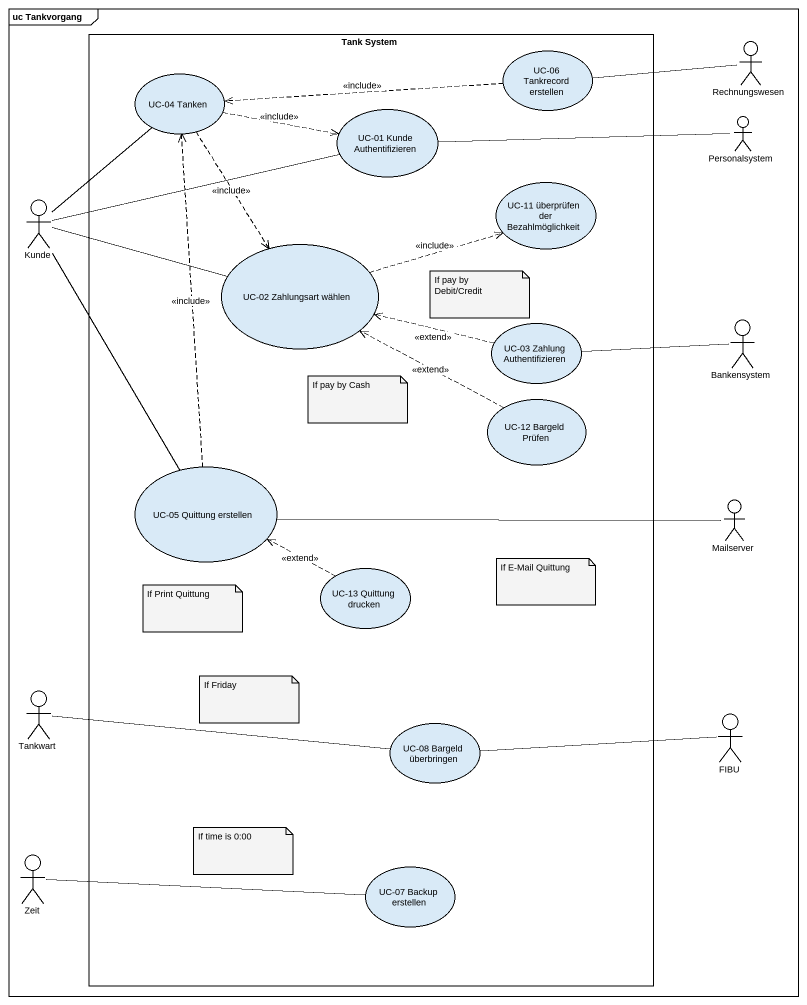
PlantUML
@startuml
mainframe uc Tankvorgang
rectangle "Tank System" as Tank_System {
  usecase "UC-04 Tanken" as UC_04_Tanken
  usecase "UC-06 Tankrecord erstellen" as UC_06_Tankrecord_erstellen
  usecase "UC-01 Kunde Authentifizieren" as UC_01_Kunde_Authentifizieren
  usecase "UC-11 überprüfen der Bezahlmöglichkeit" as UC_11_überprüfen_der
  usecase "UC-02 Zahlungsart wählen" as UC_02_Zahlungsart_wählen
  usecase "UC-03 Zahlung Authentifizieren" as UC_03_Zahlung
  usecase "UC-12 Bargeld Prüfen" as UC_12_Bargeld_Prüfen
  usecase "UC-05 Quittung erstellen" as UC_05_Quittung_erstellen
  usecase "UC-13 Quittung drucken" as UC_13_Quittung_drucken
  usecase "UC-08 Bargeld überbringen" as UC_08_Bargeld_überbringen
  usecase "UC-07 Backup erstellen" as UC_07_Backup_erstellen
}
actor Rechnungswesen
actor Personalsystem
actor Kunde
actor Bankensystem
actor Mailserver
actor Tankwart
actor FIBU
actor Zeit
UC_04_Tanken .right.> UC_01_Kunde_Authentifizieren : <<include>>
UC_04_Tanken ..> UC_02_Zahlungsart_wählen : <<include>>
UC_06_Tankrecord_erstellen -right- Rechnungswesen
UC_06_Tankrecord_erstellen .left.> UC_04_Tanken : <<include>>
UC_01_Kunde_Authentifizieren -right- Personalsystem
Kunde -up- UC_04_Tanken
Kunde -right- UC_01_Kunde_Authentifizieren
Kunde -right- UC_02_Zahlungsart_wählen
Kunde -- UC_05_Quittung_erstellen
UC_02_Zahlungsart_wählen .right.> UC_11_überprüfen_der : <<include>>
UC_03_Zahlung .left.> UC_02_Zahlungsart_wählen : <<extend>>
UC_03_Zahlung -right- Bankensystem
UC_12_Bargeld_Prüfen .left.> UC_02_Zahlungsart_wählen : <<extend>>
UC_05_Quittung_erstellen .up.> UC_04_Tanken : <<include>>
UC_05_Quittung_erstellen -right- Mailserver
UC_13_Quittung_drucken .left.> UC_05_Quittung_erstellen : <<extend>>
Tankwart -right- UC_08_Bargeld_überbringen
UC_08_Bargeld_überbringen -right- FIBU
Zeit -right- UC_07_Backup_erstellen
note as N1
  If pay by Debit/Credit
end note
note as N2
  If pay by Cash
end note
note as N3
  If Print Quittung
end note
note as N4
  If E-Mail Quittung
end note
note as N5
  If Friday
end note
note as N6
  If time is 0:00
end note
@enduml
